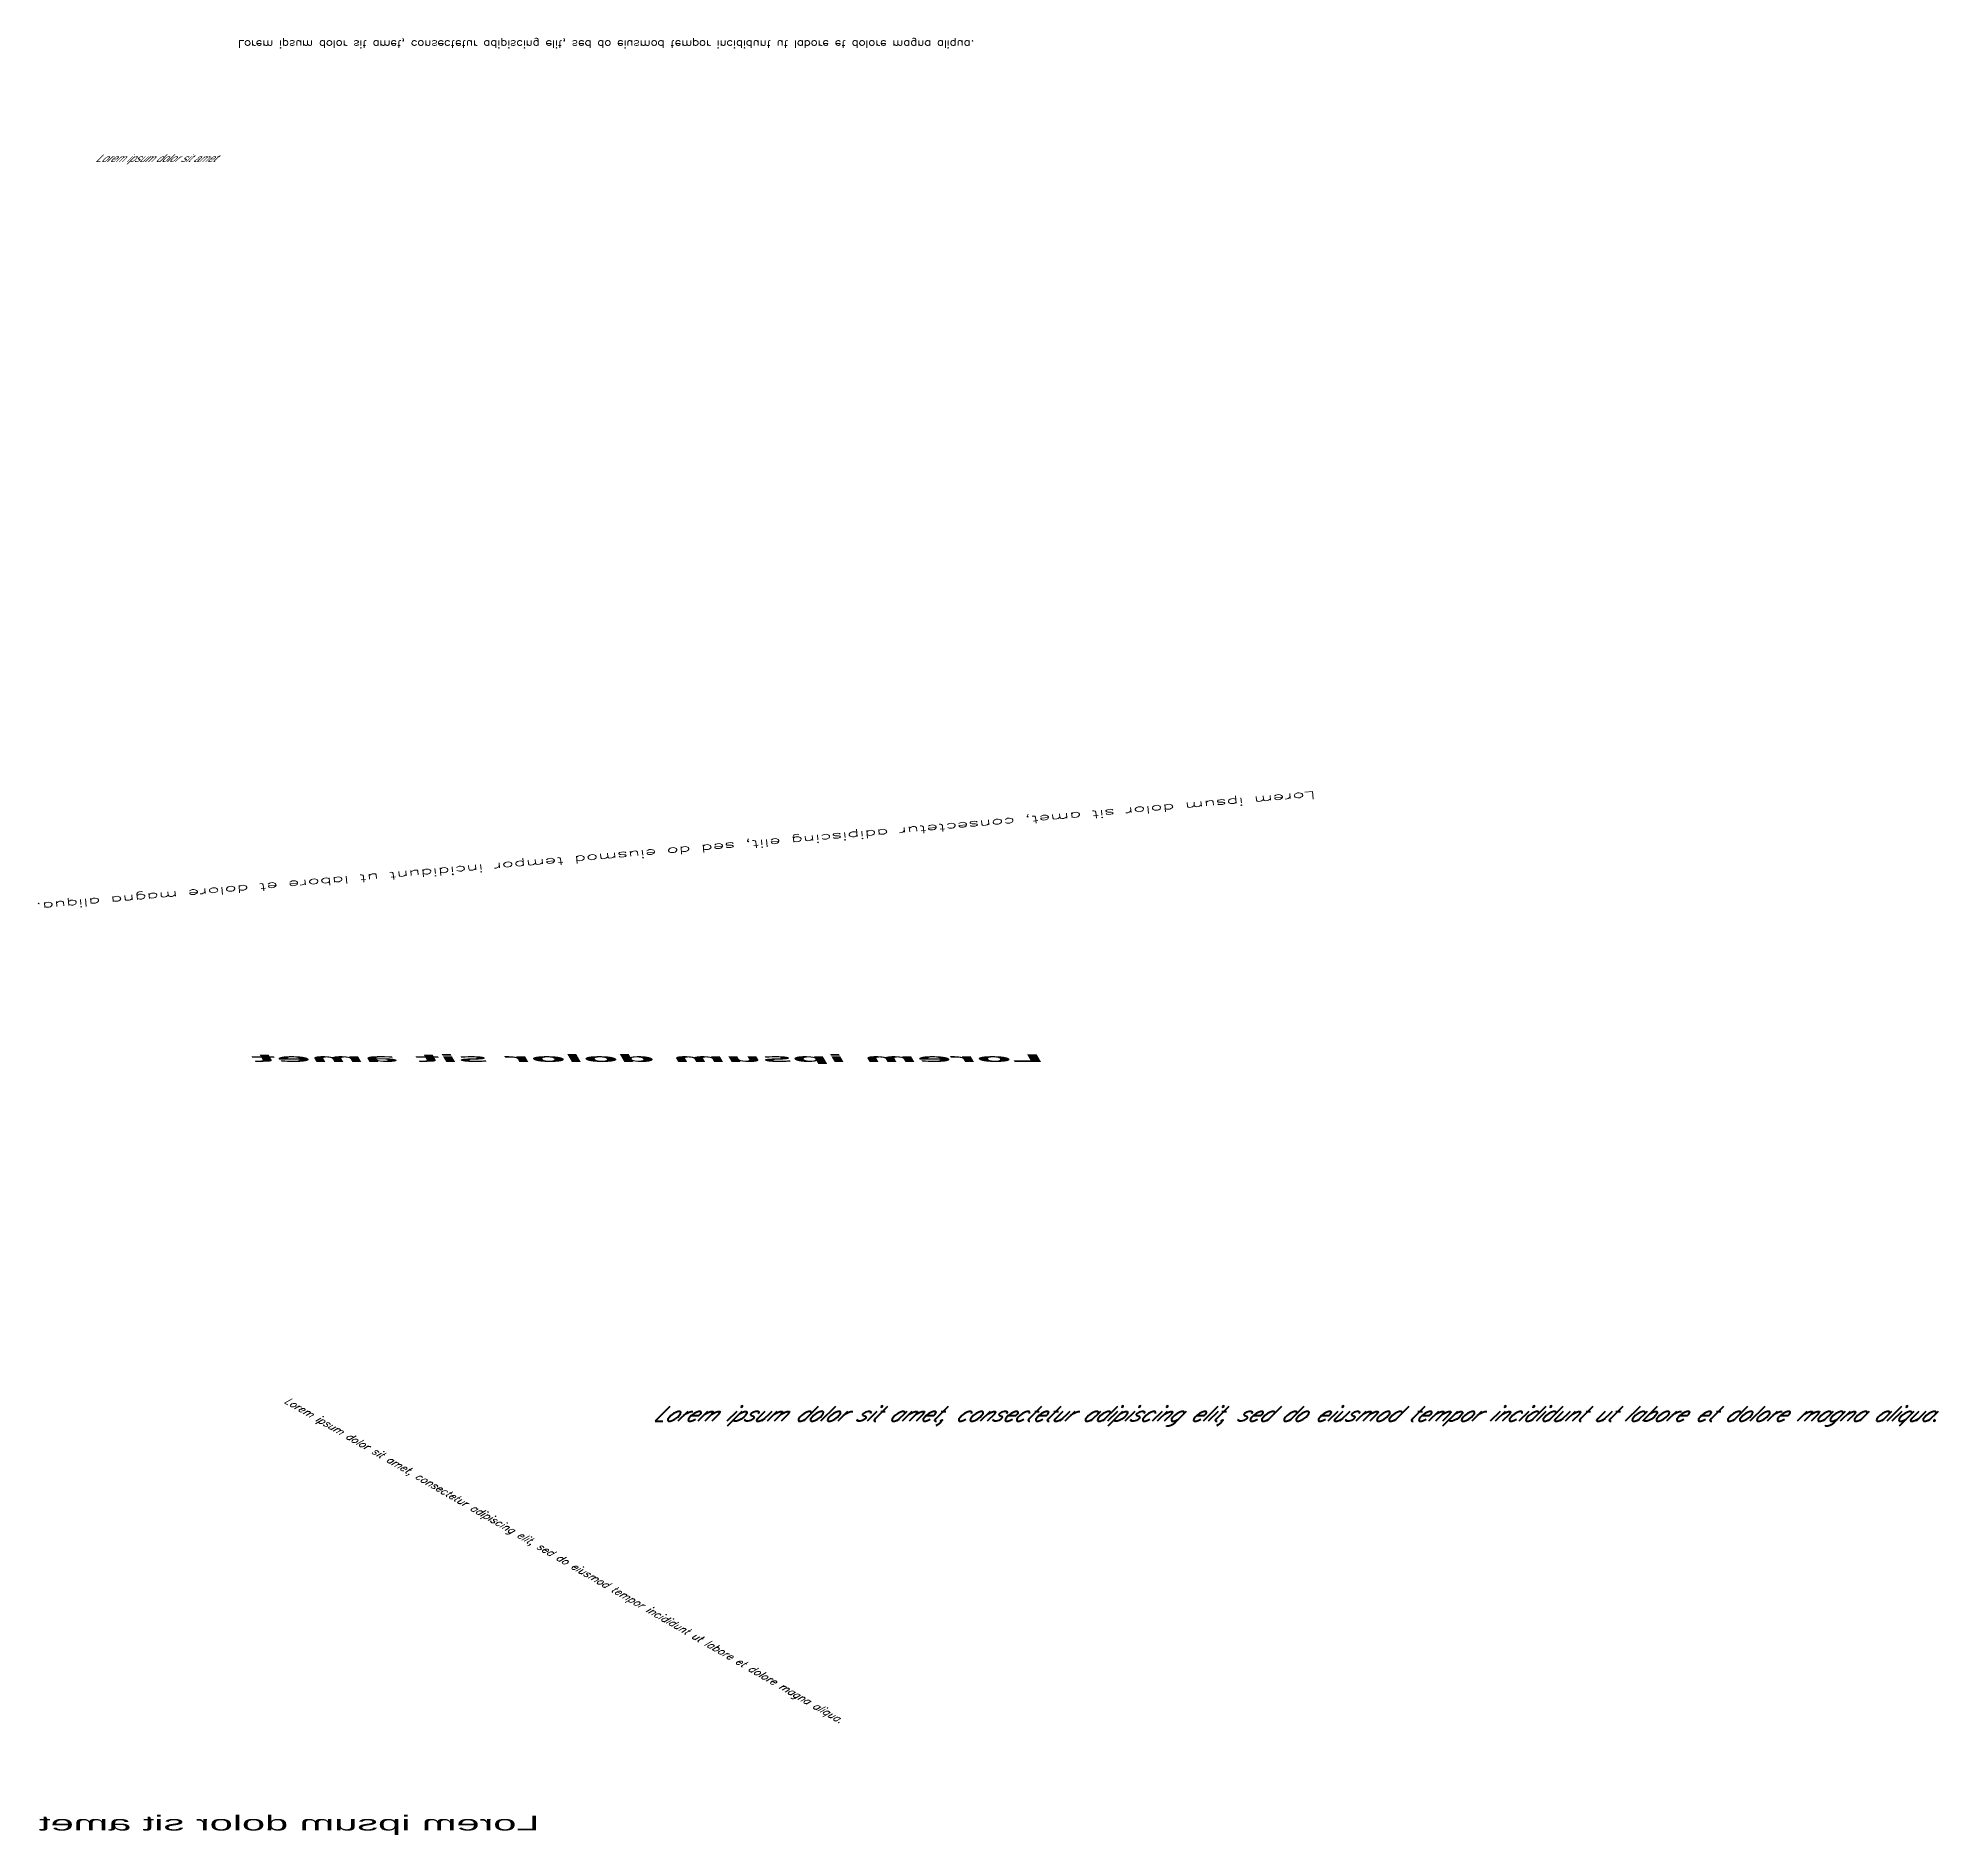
# Model space of a CAD drawing. Header units: metres. Extents: x 7421692 to 7424200, y 5547646 to 5547951.
# Drawn here: x 7423913.3 to 7424041.2, y 5547830.3 to 5547951.3 of the extents above; entities that cross this region are included whole.
import ezdxf
from ezdxf.enums import TextEntityAlignment as Align

# ---------------------------------------------------------------- set-up
doc = ezdxf.new("R2010")
doc.units = ezdxf.units.M
doc.linetypes.add('DASHED', pattern=[0.75, 0.5, -0.25])
doc.linetypes.add('DASHED2', pattern=[0.375, 0.25, -0.125])
doc.layers.add('block1', color=7, linetype='DASHED2', lineweight=5)
doc.styles.get("Standard").update_dxf_attribs({"font": 'simplex.shx'})
doc.styles.add('style1', font='LATINWD.TTF', dxfattribs={"oblique": 45, "height": 0.5})
doc.styles.add('style2', font='ARIALUNI.ttf', dxfattribs={"width": 2, "height": 1})
doc.styles.add('style4', font='verdanab.ttf', dxfattribs={"width": 5, "oblique": 30, "height": 0.5})

# ---------------------------------------------------------------- blocks, each defined once
blk = doc.blocks.new('block1')
at = {"layer": 'block1', "color": 7, "linetype": 'ByBlock', "lineweight": 25, "text_generation_flag": 4}
blk.add_text('Lorem ipsum dolor sit amet, consectetur adipiscing elit, sed do eiusmod tempor incididunt ut labore et dolore magna aliqua.', height=0.5, dxfattribs=at).set_placement((0.23, -6.41), (49.8, -6.41), align=Align.FIT)
at = {"layer": 'block1', "color": 116, "style": 'style1', "oblique": 45}
blk.add_text('Lorem ipsum dolor sit amet', height=0.5, dxfattribs=at).set_placement((-9.39, -14.59))

msp = doc.modelspace()

# ---------------------------------------------------------------- block references
msp.add_blockref('block1', (7423926.56, 5547957.52, 208))

# ---------------------------------------------------------------- texts
at = {"color": 0, "lineweight": 20, "transparency": 33554559, "text_generation_flag": 6, "width": 2}
msp.add_text('Lorem ipsum dolor sit amet, consectetur adipiscing elit, sed do eiusmod tempor incididunt ut labore et dolore magna aliqua.', height=0.5, rotation=5, dxfattribs=at).set_placement((7423956.25, 5547896.61, 208), align=Align.MIDDLE)
at = {"color": 31, "style": 'style4', "oblique": 30, "text_generation_flag": 2, "width": 5}
msp.add_text('Lorem ipsum dolor sit amet', height=0.5, dxfattribs=at).set_placement((7423981.17, 5547882.35, 208))
at = {"color": 5, "linetype": 'DASHED', "transparency": 33554661, "oblique": 30}
msp.add_text('Lorem ipsum dolor sit amet, consectetur adipiscing elit, sed do eiusmod tempor incididunt ut labore et dolore magna aliqua.', height=0.5, rotation=330, dxfattribs=at).set_placement((7423967.23, 5547837.67, 208), align=Align.BOTTOM_RIGHT)
at = {"color": 2, "lineweight": 100, "true_color": 0xf4e00b, "oblique": 45}
msp.add_text('Lorem ipsum dolor sit amet, consectetur adipiscing elit, sed do eiusmod tempor incididunt ut labore et dolore magna aliqua.', height=1, dxfattribs=at).set_placement((7423954.7, 5547859.15, 208), align=Align.TOP_LEFT)
at = {"color": 105, "linetype": 'DASHED2', "true_color": 0x54ab5b, "style": 'style2', "text_generation_flag": 2, "width": 2}
msp.add_text('Lorem ipsum dolor sit amet', height=1, dxfattribs=at).set_placement((7423947.09, 5547830.6, 208))

doc.saveas('drawing.dxf')
